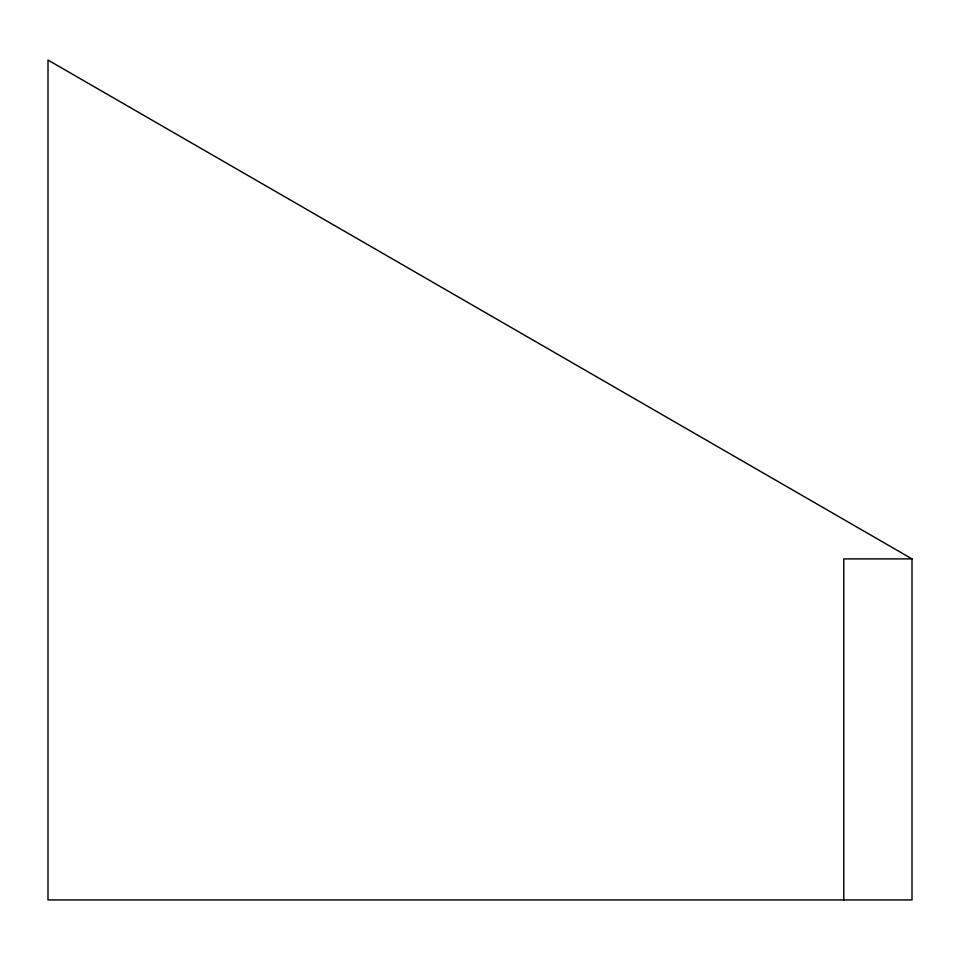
<?xml version="1.0" encoding="UTF-8"?>
<svg xmlns="http://www.w3.org/2000/svg" width="960" height="960" viewBox="0 0 960 960"><rect width="100%" height="100%" fill="white"/><g stroke="black" fill="none" stroke-linecap="round" stroke-linejoin="round"><path stroke-width="1.44" d="M912 558.888L48 60.06L48 899.94L912 899.94L912 558.888L843.792 558.888L843.792 899.94"/></g></svg>
